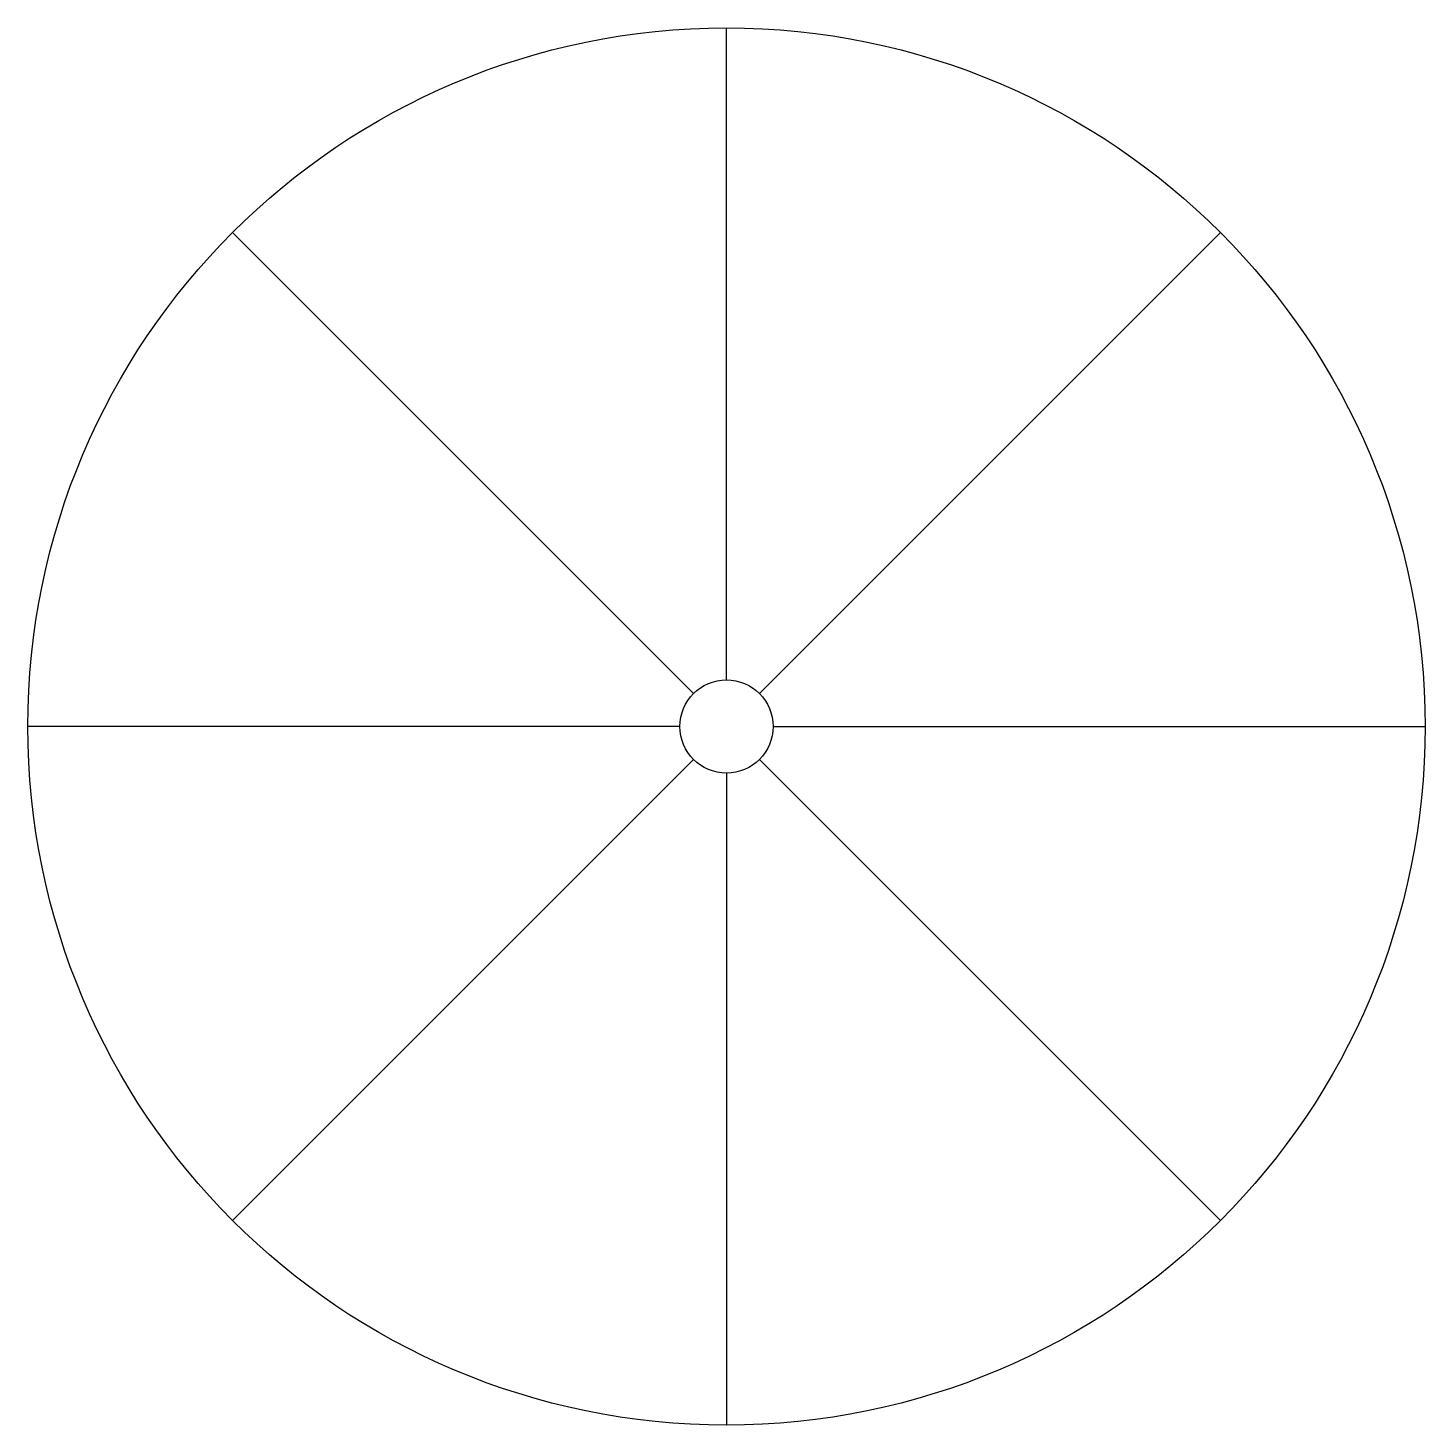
# Model space of a CAD drawing. Header units: metres. Extents: x -1.5 to 1.5, y -1.5 to 1.5.
import ezdxf

# ---------------------------------------------------------------- set-up
doc = ezdxf.new("R2010")
doc.units = ezdxf.units.M
doc.layers.add('XARCH-PLAN', color=2, linetype='Continuous')

# ---------------------------------------------------------------- blocks, each defined once
blk = doc.blocks.new('XA-Tree-Simple')
for p, q in [((0, 0.1), (0, 1.5)), ((-0.0707, 0.0707), (-1.0607, 1.0607)), ((0.0707, 0.0707), (1.0607, 1.0607)), ((-0.1, 0), (-1.5, 0)), ((0.1, 0), (1.5, 0)), ((-0.0707, -0.0707), (-1.0607, -1.0607)), ((0.0707, -0.0707), (1.0607, -1.0607)), ((0, -0.1), (0, -1.5))]:
    blk.add_line(p, q)
for radius in [1.5, 0.1]:
    blk.add_circle((0, 0), radius)

msp = doc.modelspace()

# ---------------------------------------------------------------- block references
at = {"layer": 'XARCH-PLAN'}
msp.add_blockref('XA-Tree-Simple', (0, 0), dxfattribs=at)

doc.saveas('drawing.dxf')
